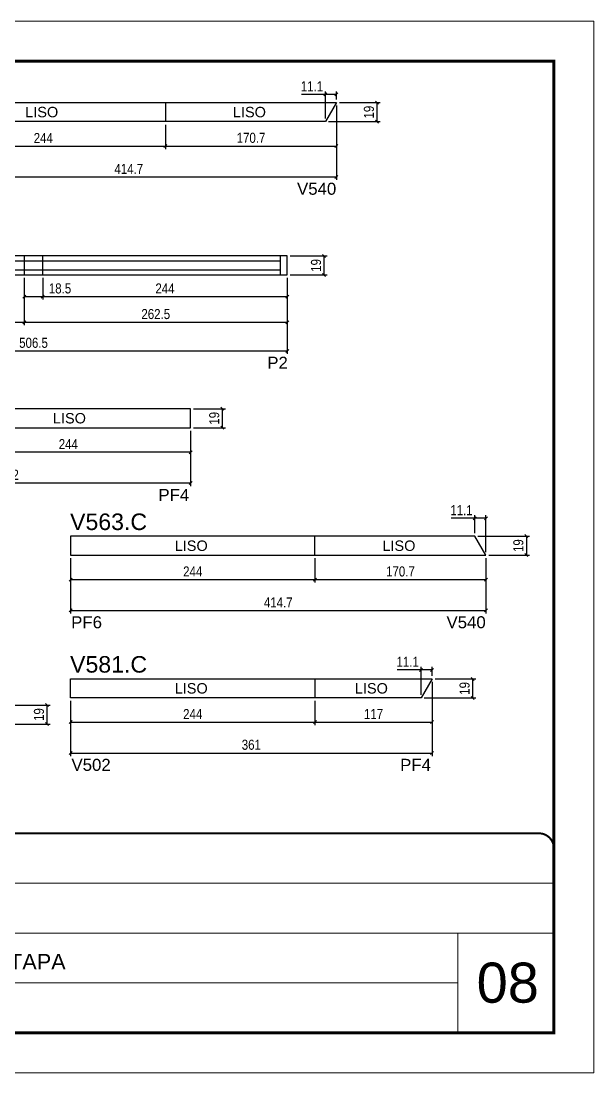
# Model space of a CAD drawing. Extents: x 1959 to 8212, y 239 to 4735.
# Drawn here: x 7640 to 8212, y 2537 to 3587 of the extents above; entities that cross this region are included whole.
import ezdxf
from ezdxf.enums import TextEntityAlignment as Align

# ---------------------------------------------------------------- set-up
doc = ezdxf.new("R2010")
doc.units = 0
doc.linetypes.add('CONTINUO', pattern=[0])
doc.linetypes.add('DASHED', pattern=[0.75, 0.5, -0.25])
for name, color, linetype in [('5', 5, 'Continuous'), ('COTA', 241, 'Continuous'), ('NOMENCLATURA', 7, 'Continuous'), ('Painéis', 200, 'Continuous'), ('SARR_2.2x7', 40, 'Continuous')]:
    doc.layers.add(name, color=color, linetype=linetype)
for name, color, linetype, lineweight in [('CARIMBO', 255, 'Continuous', 9), ('Folhas', 255, 'Continuous', 9), ('SARRAFO DE PRESSAO', 251, 'DASHED', 9)]:
    doc.layers.add(name, color=color, linetype=linetype, lineweight=lineweight)
doc.styles.add('ARIAL', font='arial.ttf')
doc.styles.add('COTA TECNICA', font='techl___.ttf', dxfattribs={"height": 10})
doc.styles.add('COTA TECNICA-50', font='techl___.ttf', dxfattribs={"height": 10})
doc.styles.get("Standard").update_dxf_attribs({"font": 'arial.ttf'})
doc.dimstyles.new('COTA PAINEL-50', dxfattribs={"dimtxt": 10, "dimasz": 3, "dimexe": 3, "dimexo": 3, "dimgap": 3, "dimtad": 1, "dimdec": 1, "dimzin": 12, "dimdsep": 46, "dimtxsty": 'COTA TECNICA-50', "dimblk1": 'OBLIQUE', "dimblk2": 'OBLIQUE', "dimsah": 1, "dimcen": 0.9, "dimclrd": 4, "dimclre": 4, "dimclrt": 240, "dimadec": 1, "dimazin": 3, "dimtfac": 1, "dimtdec": 1, "dimtmove": 0, "dimatfit": 3, "dimfxl": 1, "dimtolj": 1, "dimtzin": 12, "dimarcsym": 0})
doc.dimstyles.new('PAINEL', dxfattribs={"dimtxt": 10, "dimasz": 3, "dimexe": 3, "dimexo": 3, "dimgap": 3, "dimtad": 1, "dimdec": 1, "dimzin": 12, "dimdsep": 46, "dimtxsty": 'COTA TECNICA', "dimblk1": 'OBLIQUE', "dimblk2": 'OBLIQUE', "dimsah": 1, "dimcen": 0.9, "dimclrd": 4, "dimclre": 4, "dimclrt": 240, "dimadec": 1, "dimazin": 3, "dimtfac": 1, "dimtdec": 1, "dimtmove": 0, "dimatfit": 3, "dimfxl": 1, "dimtolj": 1, "dimtzin": 12, "dimarcsym": 0})

# ---------------------------------------------------------------- blocks, each defined once
blk = doc.blocks.new('9999999999')
at = {"color": 30, "linetype": 'CONTINUO'}
for p, q in [((98564.6, 34379.6), (99584, 34379.6)), ((98564.6, 34329.8), (99488, 34329.8)), ((99584, 34329.8), (99488, 34329.8)), ((99488, 34329.8), (99488, 34230.2)), ((98564.6, 34280), (99488, 34280))]:
    blk.add_line(p, q, dxfattribs=at)
at = {"color": 30, "linetype": 'CONTINUO', "const_width": 2}
blk.add_lwpolyline([(99584, 34230.2), (99584, 34414.4, 0.414214), (99569, 34429.4), (98229, 34429.4, 0.414214), (98214, 34414.4), (98214, 34245.2, 0.414214), (98229, 34230.2), (99584, 34230.2)], format="xyb", dxfattribs=at)
at = {"layer": 'Folhas'}
blk.add_lwpolyline([(98139, 34190.2), (99624, 34190.2), (99624, 35240.2), (98139, 35240.2)], close=True, dxfattribs=at)
at = {"layer": 'Folhas', "color": 30, "const_width": 3}
blk.add_lwpolyline([(98214, 34230.2), (99584, 34230.2), (99584, 35200.2), (98214, 35200.2)], close=True, dxfattribs=at)
at = {"color": 7, "linetype": 'Continuous', "ltscale": 5, "style": 'ARIAL'}
blk.add_text('2°PAVIMENTO - 1°ETAPA', height=15.483, dxfattribs=at).set_placement((98837.7, 34293.5))
blk = doc.blocks.new('_Oblique')
at = {"color": 0, "linetype": 'ByBlock', "lineweight": -2}
blk.add_line((-0.5, -0.5), (0.5, 0.5), dxfattribs=at)
blk = doc.blocks.new('*D129')
at = {"layer": 'COTA', "color": 4, "linetype": 'ByBlock', "lineweight": -2, "transparency": 16777216}
for p, q in [((7399.5, 3330.2), (7399.5, 3254.3)), ((7906, 3330.2), (7906, 3254.3)), ((7399.5, 3257.3), (7906, 3257.3))]:
    blk.add_line(p, q, dxfattribs=at)
at = {"layer": 'Defpoints', "color": 0, "linetype": 'ByBlock', "transparency": 16777216}
for p in [(7399.5, 3333.2), (7906, 3333.2), (7906, 3257.3)]:
    blk.add_point(p, dxfattribs=at)
at = {"layer": 'COTA', "color": 4, "linetype": 'ByBlock', "lineweight": -2, "transparency": 16777216, "xscale": 3, "yscale": 3, "zscale": 3, "rotation": 180}
blk.add_blockref('_Oblique', (7399.5, 3257.3), dxfattribs=at)
at = {"layer": 'COTA', "color": 4, "linetype": 'ByBlock', "lineweight": -2, "transparency": 16777216, "xscale": 3, "yscale": 3, "zscale": 3}
blk.add_blockref('_Oblique', (7906, 3257.3), dxfattribs=at)
at = {"layer": 'COTA', "color": 240, "linetype": 'ByBlock', "transparency": 16777216, "insert": (7652.8, 3265.4), "char_height": 10, "attachment_point": 5, "style": 'COTA TECNICA-50'}
blk.add_mtext('\\A1;506.5', dxfattribs=at)
blk = doc.blocks.new('*D131')
at = {"layer": 'COTA', "color": 4, "lineweight": -2, "transparency": 16777216}
for p, q in [((7399.5, 3330.2), (7399.5, 3283)), ((7643.5, 3330.2), (7643.5, 3283)), ((7399.5, 3286), (7643.5, 3286))]:
    blk.add_line(p, q, dxfattribs=at)
at = {"layer": 'Defpoints', "color": 0, "transparency": 16777216}
for p in [(7399.5, 3333.2), (7643.5, 3333.2), (7643.5, 3286)]:
    blk.add_point(p, dxfattribs=at)
at = {"layer": 'COTA', "color": 4, "lineweight": -2, "transparency": 16777216, "xscale": 3, "yscale": 3, "zscale": 3, "rotation": 180}
blk.add_blockref('_Oblique', (7399.5, 3286), dxfattribs=at)
at = {"layer": 'COTA', "color": 4, "lineweight": -2, "transparency": 16777216, "xscale": 3, "yscale": 3, "zscale": 3}
blk.add_blockref('_Oblique', (7643.5, 3286), dxfattribs=at)
at = {"layer": 'COTA', "color": 240, "transparency": 16777216, "insert": (7521.5, 3294), "char_height": 10, "attachment_point": 5, "style": 'COTA TECNICA'}
blk.add_mtext('\\A1;244', dxfattribs=at)
blk = doc.blocks.new('*D132')
at = {"layer": 'COTA', "color": 4, "lineweight": -2, "transparency": 16777216}
for p, q in [((7643.5, 3330.2), (7643.5, 3283)), ((7906, 3330.2), (7906, 3283)), ((7643.5, 3286), (7906, 3286))]:
    blk.add_line(p, q, dxfattribs=at)
at = {"layer": 'Defpoints', "color": 0, "transparency": 16777216}
for p in [(7643.5, 3333.2), (7906, 3333.2), (7906, 3286)]:
    blk.add_point(p, dxfattribs=at)
at = {"layer": 'COTA', "color": 4, "lineweight": -2, "transparency": 16777216, "xscale": 3, "yscale": 3, "zscale": 3, "rotation": 180}
blk.add_blockref('_Oblique', (7643.5, 3286), dxfattribs=at)
at = {"layer": 'COTA', "color": 4, "lineweight": -2, "transparency": 16777216, "xscale": 3, "yscale": 3, "zscale": 3}
blk.add_blockref('_Oblique', (7906, 3286), dxfattribs=at)
at = {"layer": 'COTA', "color": 240, "transparency": 16777216, "insert": (7774.8, 3294.1), "char_height": 10, "attachment_point": 5, "style": 'COTA TECNICA'}
blk.add_mtext('\\A1;262.5', dxfattribs=at)
blk = doc.blocks.new('*D130')
at = {"layer": 'COTA', "color": 4, "lineweight": -2, "transparency": 16777216}
for p, q in [((7909, 3352.2), (7945.9, 3352.2)), ((7942.9, 3333.2), (7942.9, 3352.2)), ((7909, 3333.2), (7945.9, 3333.2))]:
    blk.add_line(p, q, dxfattribs=at)
at = {"layer": 'Defpoints', "color": 0, "transparency": 16777216}
for p in [(7906, 3352.2), (7942.9, 3352.2), (7906, 3333.2)]:
    blk.add_point(p, dxfattribs=at)
at = {"layer": 'COTA', "color": 4, "lineweight": -2, "transparency": 16777216, "xscale": 3, "yscale": 3, "zscale": 3}
for p, rotation in [((7942.9, 3352.2), 90), ((7942.9, 3333.2), 270)]:
    blk.add_blockref('_Oblique', p, dxfattribs=dict(at, rotation=rotation))
at = {"layer": 'COTA', "color": 240, "transparency": 16777216, "insert": (7934.8, 3342.7), "char_height": 10, "attachment_point": 5, "rotation": 90, "style": 'COTA TECNICA'}
blk.add_mtext('\\A1;19', dxfattribs=at)
blk = doc.blocks.new('*D133')
at = {"layer": 'COTA', "color": 4, "lineweight": -2, "transparency": 16777216}
for p, q in [((7643.5, 3330.2), (7643.5, 3308.6)), ((7662, 3330.2), (7662, 3308.6)), ((7643.5, 3311.6), (7662, 3311.6)), ((7662, 3311.6), (7693.4, 3311.6))]:
    blk.add_line(p, q, dxfattribs=at)
at = {"layer": 'Defpoints', "color": 0, "transparency": 16777216}
for p in [(7643.5, 3333.2), (7662, 3333.2), (7662, 3311.6)]:
    blk.add_point(p, dxfattribs=at)
at = {"layer": 'COTA', "color": 4, "lineweight": -2, "transparency": 16777216, "xscale": 3, "yscale": 3, "zscale": 3, "rotation": 180}
blk.add_blockref('_Oblique', (7643.5, 3311.6), dxfattribs=at)
at = {"layer": 'COTA', "color": 4, "lineweight": -2, "transparency": 16777216, "xscale": 3, "yscale": 3, "zscale": 3}
blk.add_blockref('_Oblique', (7662, 3311.6), dxfattribs=at)
at = {"layer": 'COTA', "color": 240, "transparency": 16777216, "insert": (7679.2, 3319.7), "char_height": 10, "attachment_point": 5, "style": 'COTA TECNICA'}
blk.add_mtext('\\A1;18.5', dxfattribs=at)
blk = doc.blocks.new('*D134')
at = {"layer": 'COTA', "color": 4, "lineweight": -2, "transparency": 16777216}
for p, q in [((7662, 3330.2), (7662, 3308.6)), ((7906, 3330.2), (7906, 3308.6)), ((7662, 3311.6), (7906, 3311.6))]:
    blk.add_line(p, q, dxfattribs=at)
at = {"layer": 'Defpoints', "color": 0, "transparency": 16777216}
for p in [(7662, 3333.2), (7906, 3333.2), (7906, 3311.6)]:
    blk.add_point(p, dxfattribs=at)
at = {"layer": 'COTA', "color": 4, "lineweight": -2, "transparency": 16777216, "xscale": 3, "yscale": 3, "zscale": 3, "rotation": 180}
blk.add_blockref('_Oblique', (7662, 3311.6), dxfattribs=at)
at = {"layer": 'COTA', "color": 4, "lineweight": -2, "transparency": 16777216, "xscale": 3, "yscale": 3, "zscale": 3}
blk.add_blockref('_Oblique', (7906, 3311.6), dxfattribs=at)
at = {"layer": 'COTA', "color": 240, "transparency": 16777216, "insert": (7784, 3319.7), "char_height": 10, "attachment_point": 5, "style": 'COTA TECNICA'}
blk.add_mtext('\\A1;244', dxfattribs=at)
blk = doc.blocks.new('*D168')
at = {"layer": 'COTA', "color": 4, "lineweight": -2, "transparency": 16777216}
for p, q in [((7632.4, 2903.9), (7669.3, 2903.9)), ((7666.3, 2884.9), (7666.3, 2903.9)), ((7632.4, 2884.9), (7669.3, 2884.9))]:
    blk.add_line(p, q, dxfattribs=at)
at = {"layer": 'Defpoints', "color": 0, "transparency": 16777216}
for p in [(7629.4, 2903.9), (7666.3, 2903.9), (7629.4, 2884.9)]:
    blk.add_point(p, dxfattribs=at)
at = {"layer": 'COTA', "color": 4, "lineweight": -2, "transparency": 16777216, "xscale": 3, "yscale": 3, "zscale": 3}
for p, rotation in [((7666.3, 2903.9), 90), ((7666.3, 2884.9), 270)]:
    blk.add_blockref('_Oblique', p, dxfattribs=dict(at, rotation=rotation))
at = {"layer": 'COTA', "color": 240, "transparency": 16777216, "insert": (7658.2, 2894.4), "char_height": 10, "attachment_point": 5, "rotation": 90, "style": 'COTA TECNICA'}
blk.add_mtext('\\A1;19', dxfattribs=at)
blk = doc.blocks.new('*D173')
at = {"layer": 'COTA', "color": 4, "lineweight": -2, "transparency": 16777216}
for p, q in [((7955.2, 3502.2), (7955.2, 3428)), ((7540.5, 3483.2), (7540.5, 3428)), ((7540.5, 3431), (7955.2, 3431))]:
    blk.add_line(p, q, dxfattribs=at)
at = {"layer": 'Defpoints', "color": 0, "transparency": 16777216}
for p in [(7955.2, 3505.2), (7540.5, 3486.2), (7955.2, 3431)]:
    blk.add_point(p, dxfattribs=at)
at = {"layer": 'COTA', "color": 4, "lineweight": -2, "transparency": 16777216, "xscale": 3, "yscale": 3, "zscale": 3, "rotation": 180}
blk.add_blockref('_Oblique', (7540.5, 3431), dxfattribs=at)
at = {"layer": 'COTA', "color": 4, "lineweight": -2, "transparency": 16777216, "xscale": 3, "yscale": 3, "zscale": 3}
blk.add_blockref('_Oblique', (7955.2, 3431), dxfattribs=at)
at = {"layer": 'COTA', "color": 240, "transparency": 16777216, "insert": (7747.9, 3439.1), "char_height": 10, "attachment_point": 5, "style": 'COTA TECNICA'}
blk.add_mtext('\\A1;414.7', dxfattribs=at)
blk = doc.blocks.new('*D174')
at = {"layer": 'COTA', "color": 4, "lineweight": -2, "transparency": 16777216}
for p, q in [((7540.5, 3483.2), (7540.5, 3458.8)), ((7784.5, 3483.2), (7784.5, 3458.8)), ((7540.5, 3461.8), (7784.5, 3461.8))]:
    blk.add_line(p, q, dxfattribs=at)
at = {"layer": 'Defpoints', "color": 0, "transparency": 16777216}
for p in [(7540.5, 3486.2), (7784.5, 3486.2), (7784.5, 3461.8)]:
    blk.add_point(p, dxfattribs=at)
at = {"layer": 'COTA', "color": 4, "lineweight": -2, "transparency": 16777216, "xscale": 3, "yscale": 3, "zscale": 3, "rotation": 180}
blk.add_blockref('_Oblique', (7540.5, 3461.8), dxfattribs=at)
at = {"layer": 'COTA', "color": 4, "lineweight": -2, "transparency": 16777216, "xscale": 3, "yscale": 3, "zscale": 3}
blk.add_blockref('_Oblique', (7784.5, 3461.8), dxfattribs=at)
at = {"layer": 'COTA', "color": 240, "transparency": 16777216, "insert": (7662.5, 3469.9), "char_height": 10, "attachment_point": 5, "style": 'COTA TECNICA'}
blk.add_mtext('\\A1;244', dxfattribs=at)
blk = doc.blocks.new('*D175')
at = {"layer": 'COTA', "color": 4, "lineweight": -2, "transparency": 16777216}
for p, q in [((7955.2, 3502.2), (7955.2, 3458.8)), ((7784.5, 3483.2), (7784.5, 3458.8)), ((7784.5, 3461.8), (7955.2, 3461.8))]:
    blk.add_line(p, q, dxfattribs=at)
at = {"layer": 'Defpoints', "color": 0, "transparency": 16777216}
for p in [(7955.2, 3505.2), (7784.5, 3486.2), (7955.2, 3461.8)]:
    blk.add_point(p, dxfattribs=at)
at = {"layer": 'COTA', "color": 4, "lineweight": -2, "transparency": 16777216, "xscale": 3, "yscale": 3, "zscale": 3, "rotation": 180}
blk.add_blockref('_Oblique', (7784.5, 3461.8), dxfattribs=at)
at = {"layer": 'COTA', "color": 4, "lineweight": -2, "transparency": 16777216, "xscale": 3, "yscale": 3, "zscale": 3}
blk.add_blockref('_Oblique', (7955.2, 3461.8), dxfattribs=at)
at = {"layer": 'COTA', "color": 240, "transparency": 16777216, "insert": (7869.9, 3470), "char_height": 10, "attachment_point": 5, "style": 'COTA TECNICA'}
blk.add_mtext('\\A1;170.7', dxfattribs=at)
blk = doc.blocks.new('*D176')
at = {"layer": 'COTA', "color": 4, "lineweight": -2, "transparency": 16777216}
for p, q in [((7958.2, 3505.2), (7998.7, 3505.2)), ((7995.7, 3486.2), (7995.7, 3505.2)), ((7947.1, 3486.2), (7998.7, 3486.2))]:
    blk.add_line(p, q, dxfattribs=at)
at = {"layer": 'Defpoints', "color": 0, "transparency": 16777216}
for p in [(7955.2, 3505.2), (7995.7, 3505.2), (7944.1, 3486.2)]:
    blk.add_point(p, dxfattribs=at)
at = {"layer": 'COTA', "color": 4, "lineweight": -2, "transparency": 16777216, "xscale": 3, "yscale": 3, "zscale": 3}
for p, rotation in [((7995.7, 3505.2), 90), ((7995.7, 3486.2), 270)]:
    blk.add_blockref('_Oblique', p, dxfattribs=dict(at, rotation=rotation))
at = {"layer": 'COTA', "color": 240, "transparency": 16777216, "insert": (7987.6, 3495.7), "char_height": 10, "attachment_point": 5, "rotation": 90, "style": 'COTA TECNICA'}
blk.add_mtext('\\A1;19', dxfattribs=at)
blk = doc.blocks.new('*D177')
at = {"layer": 'COTA', "color": 4, "lineweight": -2, "transparency": 16777216}
for p, q in [((7944.1, 3513.4), (7920.4, 3513.4)), ((7944.1, 3489.2), (7944.1, 3516.4)), ((7955.2, 3513.4), (7944.1, 3513.4)), ((7955.2, 3508.2), (7955.2, 3516.4))]:
    blk.add_line(p, q, dxfattribs=at)
at = {"layer": 'Defpoints', "color": 0, "transparency": 16777216}
for p in [(7944.1, 3513.4), (7955.2, 3505.2), (7944.1, 3486.2)]:
    blk.add_point(p, dxfattribs=at)
at = {"layer": 'COTA', "color": 4, "lineweight": -2, "transparency": 16777216, "xscale": 3, "yscale": 3, "zscale": 3, "rotation": 180}
blk.add_blockref('_Oblique', (7944.1, 3513.4), dxfattribs=at)
at = {"layer": 'COTA', "color": 4, "lineweight": -2, "transparency": 16777216, "xscale": 3, "yscale": 3, "zscale": 3}
blk.add_blockref('_Oblique', (7955.2, 3513.4), dxfattribs=at)
at = {"layer": 'COTA', "color": 240, "transparency": 16777216, "insert": (7930.7, 3521.5), "char_height": 10, "attachment_point": 5, "style": 'COTA TECNICA'}
blk.add_mtext('\\A1;11.1', dxfattribs=at)
blk = doc.blocks.new('*D178')
at = {"layer": 'COTA', "color": 4, "lineweight": -2, "transparency": 16777216}
for p, q in [((7447.5, 3196.6), (7447.5, 3122.4)), ((7809.5, 3177.6), (7809.5, 3122.4)), ((7809.5, 3125.4), (7447.5, 3125.4))]:
    blk.add_line(p, q, dxfattribs=at)
at = {"layer": 'Defpoints', "color": 0, "transparency": 16777216}
for p in [(7447.5, 3199.6), (7809.5, 3180.6), (7447.5, 3125.4)]:
    blk.add_point(p, dxfattribs=at)
at = {"layer": 'COTA', "color": 4, "lineweight": -2, "transparency": 16777216, "xscale": 3, "yscale": 3, "zscale": 3, "rotation": 180}
blk.add_blockref('_Oblique', (7447.5, 3125.4), dxfattribs=at)
at = {"layer": 'COTA', "color": 4, "lineweight": -2, "transparency": 16777216, "xscale": 3, "yscale": 3, "zscale": 3}
blk.add_blockref('_Oblique', (7809.5, 3125.4), dxfattribs=at)
at = {"layer": 'COTA', "color": 240, "transparency": 16777216, "insert": (7628.5, 3133.6), "char_height": 10, "attachment_point": 5, "style": 'COTA TECNICA'}
blk.add_mtext('\\A1;362', dxfattribs=at)
blk = doc.blocks.new('*D179')
at = {"layer": 'COTA', "color": 4, "lineweight": -2, "transparency": 16777216}
for p, q in [((7565.5, 3177.6), (7565.5, 3153.2)), ((7809.5, 3177.6), (7809.5, 3153.2)), ((7809.5, 3156.2), (7565.5, 3156.2))]:
    blk.add_line(p, q, dxfattribs=at)
at = {"layer": 'Defpoints', "color": 0, "transparency": 16777216}
for p in [(7565.5, 3180.6), (7809.5, 3180.6), (7565.5, 3156.2)]:
    blk.add_point(p, dxfattribs=at)
at = {"layer": 'COTA', "color": 4, "lineweight": -2, "transparency": 16777216, "xscale": 3, "yscale": 3, "zscale": 3, "rotation": 180}
blk.add_blockref('_Oblique', (7565.5, 3156.2), dxfattribs=at)
at = {"layer": 'COTA', "color": 4, "lineweight": -2, "transparency": 16777216, "xscale": 3, "yscale": 3, "zscale": 3}
blk.add_blockref('_Oblique', (7809.5, 3156.2), dxfattribs=at)
at = {"layer": 'COTA', "color": 240, "transparency": 16777216, "insert": (7687.5, 3164.3), "char_height": 10, "attachment_point": 5, "style": 'COTA TECNICA'}
blk.add_mtext('\\A1;244', dxfattribs=at)
blk = doc.blocks.new('*D182')
at = {"layer": 'COTA', "color": 4, "lineweight": -2, "transparency": 16777216}
for p, q in [((7812.5, 3199.6), (7844.3, 3199.6)), ((7841.3, 3180.6), (7841.3, 3199.6)), ((7812.5, 3180.6), (7844.3, 3180.6))]:
    blk.add_line(p, q, dxfattribs=at)
at = {"layer": 'Defpoints', "color": 0, "transparency": 16777216}
for p in [(7809.5, 3199.6), (7841.3, 3199.6), (7809.5, 3180.6)]:
    blk.add_point(p, dxfattribs=at)
at = {"layer": 'COTA', "color": 4, "lineweight": -2, "transparency": 16777216, "xscale": 3, "yscale": 3, "zscale": 3}
for p, rotation in [((7841.3, 3199.6), 90), ((7841.3, 3180.6), 270)]:
    blk.add_blockref('_Oblique', p, dxfattribs=dict(at, rotation=rotation))
at = {"layer": 'COTA', "color": 240, "transparency": 16777216, "insert": (7833.2, 3190.1), "char_height": 10, "attachment_point": 5, "rotation": 90, "style": 'COTA TECNICA'}
blk.add_mtext('\\A1;19', dxfattribs=at)
blk = doc.blocks.new('*D183')
at = {"layer": 'COTA', "color": 4, "lineweight": -2, "transparency": 16777216}
for p, q in [((7689.7, 3050.5), (7689.7, 2995.3)), ((8104.4, 3050.5), (8104.4, 2995.3)), ((7689.7, 2998.3), (8104.4, 2998.3))]:
    blk.add_line(p, q, dxfattribs=at)
at = {"layer": 'Defpoints', "color": 0, "transparency": 16777216}
for p in [(7689.7, 3053.5), (8104.4, 3053.5), (8104.4, 2998.3)]:
    blk.add_point(p, dxfattribs=at)
at = {"layer": 'COTA', "color": 4, "lineweight": -2, "transparency": 16777216, "xscale": 3, "yscale": 3, "zscale": 3, "rotation": 180}
blk.add_blockref('_Oblique', (7689.7, 2998.3), dxfattribs=at)
at = {"layer": 'COTA', "color": 4, "lineweight": -2, "transparency": 16777216, "xscale": 3, "yscale": 3, "zscale": 3}
blk.add_blockref('_Oblique', (8104.4, 2998.3), dxfattribs=at)
at = {"layer": 'COTA', "color": 240, "transparency": 16777216, "insert": (7897.1, 3006.3), "char_height": 10, "attachment_point": 5, "style": 'COTA TECNICA'}
blk.add_mtext('\\A1;414.7', dxfattribs=at)
blk = doc.blocks.new('*D184')
at = {"layer": 'COTA', "color": 4, "lineweight": -2, "transparency": 16777216}
for p, q in [((7933.7, 3050.5), (7933.7, 3026.1)), ((8104.4, 3050.5), (8104.4, 3026.1)), ((7933.7, 3029.1), (8104.4, 3029.1))]:
    blk.add_line(p, q, dxfattribs=at)
at = {"layer": 'Defpoints', "color": 0, "transparency": 16777216}
for p in [(7933.7, 3053.5), (8104.4, 3053.5), (8104.4, 3029.1)]:
    blk.add_point(p, dxfattribs=at)
at = {"layer": 'COTA', "color": 4, "lineweight": -2, "transparency": 16777216, "xscale": 3, "yscale": 3, "zscale": 3, "rotation": 180}
blk.add_blockref('_Oblique', (7933.7, 3029.1), dxfattribs=at)
at = {"layer": 'COTA', "color": 4, "lineweight": -2, "transparency": 16777216, "xscale": 3, "yscale": 3, "zscale": 3}
blk.add_blockref('_Oblique', (8104.4, 3029.1), dxfattribs=at)
at = {"layer": 'COTA', "color": 240, "transparency": 16777216, "insert": (8019.1, 3037.2), "char_height": 10, "attachment_point": 5, "style": 'COTA TECNICA'}
blk.add_mtext('\\A1;170.7', dxfattribs=at)
blk = doc.blocks.new('*D185')
at = {"layer": 'COTA', "color": 4, "lineweight": -2, "transparency": 16777216}
for p, q in [((8096.3, 3072.5), (8147.9, 3072.5)), ((8144.9, 3072.5), (8144.9, 3053.5)), ((8107.4, 3053.5), (8147.9, 3053.5))]:
    blk.add_line(p, q, dxfattribs=at)
at = {"layer": 'Defpoints', "color": 0, "transparency": 16777216}
for p in [(8093.3, 3072.5), (8104.4, 3053.5), (8144.9, 3053.5)]:
    blk.add_point(p, dxfattribs=at)
at = {"layer": 'COTA', "color": 4, "lineweight": -2, "transparency": 16777216, "xscale": 3, "yscale": 3, "zscale": 3}
for p, rotation in [((8144.9, 3072.5), 90), ((8144.9, 3053.5), 270)]:
    blk.add_blockref('_Oblique', p, dxfattribs=dict(at, rotation=rotation))
at = {"layer": 'COTA', "color": 240, "transparency": 16777216, "insert": (8136.8, 3063), "char_height": 10, "attachment_point": 5, "rotation": 90, "style": 'COTA TECNICA'}
blk.add_mtext('\\A1;19', dxfattribs=at)
blk = doc.blocks.new('*D186')
at = {"layer": 'COTA', "color": 4, "lineweight": -2, "transparency": 16777216}
for p, q in [((7689.7, 3050.5), (7689.7, 3026.1)), ((7933.7, 3050.5), (7933.7, 3026.1)), ((7689.7, 3029.1), (7933.7, 3029.1))]:
    blk.add_line(p, q, dxfattribs=at)
at = {"layer": 'Defpoints', "color": 0, "transparency": 16777216}
for p in [(7689.7, 3053.5), (7933.7, 3053.5), (7933.7, 3029.1)]:
    blk.add_point(p, dxfattribs=at)
at = {"layer": 'COTA', "color": 4, "lineweight": -2, "transparency": 16777216, "xscale": 3, "yscale": 3, "zscale": 3, "rotation": 180}
blk.add_blockref('_Oblique', (7689.7, 3029.1), dxfattribs=at)
at = {"layer": 'COTA', "color": 4, "lineweight": -2, "transparency": 16777216, "xscale": 3, "yscale": 3, "zscale": 3}
blk.add_blockref('_Oblique', (7933.7, 3029.1), dxfattribs=at)
at = {"layer": 'COTA', "color": 240, "transparency": 16777216, "insert": (7811.7, 3037.2), "char_height": 10, "attachment_point": 5, "style": 'COTA TECNICA'}
blk.add_mtext('\\A1;244', dxfattribs=at)
blk = doc.blocks.new('*D187')
at = {"layer": 'COTA', "color": 4, "lineweight": -2, "transparency": 16777216}
for p, q in [((8093.3, 3090.4), (8069.6, 3090.4)), ((8093.3, 3075.5), (8093.3, 3093.4)), ((8104.4, 3090.4), (8093.3, 3090.4)), ((8104.4, 3056.5), (8104.4, 3093.4))]:
    blk.add_line(p, q, dxfattribs=at)
at = {"layer": 'Defpoints', "color": 0, "transparency": 16777216}
for p in [(8093.3, 3090.4), (8093.3, 3072.5), (8104.4, 3053.5)]:
    blk.add_point(p, dxfattribs=at)
at = {"layer": 'COTA', "color": 4, "lineweight": -2, "transparency": 16777216, "xscale": 3, "yscale": 3, "zscale": 3, "rotation": 180}
blk.add_blockref('_Oblique', (8093.3, 3090.4), dxfattribs=at)
at = {"layer": 'COTA', "color": 4, "lineweight": -2, "transparency": 16777216, "xscale": 3, "yscale": 3, "zscale": 3}
blk.add_blockref('_Oblique', (8104.4, 3090.4), dxfattribs=at)
at = {"layer": 'COTA', "color": 240, "transparency": 16777216, "insert": (8080, 3098.4), "char_height": 10, "attachment_point": 5, "style": 'COTA TECNICA'}
blk.add_mtext('\\A1;11.1', dxfattribs=at)
blk = doc.blocks.new('*D188')
at = {"layer": 'COTA', "color": 4, "lineweight": -2, "transparency": 16777216}
for p, q in [((8050.7, 2927), (8050.7, 2853)), ((7689.7, 2908.2), (7689.7, 2853)), ((7689.7, 2856), (8050.7, 2856))]:
    blk.add_line(p, q, dxfattribs=at)
at = {"layer": 'Defpoints', "color": 0, "transparency": 16777216}
for p in [(8050.7, 2930), (7689.7, 2911.2), (8050.7, 2856)]:
    blk.add_point(p, dxfattribs=at)
at = {"layer": 'COTA', "color": 4, "lineweight": -2, "transparency": 16777216, "xscale": 3, "yscale": 3, "zscale": 3, "rotation": 180}
blk.add_blockref('_Oblique', (7689.7, 2856), dxfattribs=at)
at = {"layer": 'COTA', "color": 4, "lineweight": -2, "transparency": 16777216, "xscale": 3, "yscale": 3, "zscale": 3}
blk.add_blockref('_Oblique', (8050.7, 2856), dxfattribs=at)
at = {"layer": 'COTA', "color": 240, "transparency": 16777216, "insert": (7870.2, 2864.2), "char_height": 10, "attachment_point": 5, "style": 'COTA TECNICA'}
blk.add_mtext('\\A1;361', dxfattribs=at)
blk = doc.blocks.new('*D189')
at = {"layer": 'COTA', "color": 4, "lineweight": -2, "transparency": 16777216}
for p, q in [((8050.7, 2927), (8050.7, 2883.8)), ((7933.7, 2908.2), (7933.7, 2883.8)), ((7933.7, 2886.8), (8050.7, 2886.8))]:
    blk.add_line(p, q, dxfattribs=at)
at = {"layer": 'Defpoints', "color": 0, "transparency": 16777216}
for p in [(8050.7, 2930), (7933.7, 2911.2), (8050.7, 2886.8)]:
    blk.add_point(p, dxfattribs=at)
at = {"layer": 'COTA', "color": 4, "lineweight": -2, "transparency": 16777216, "xscale": 3, "yscale": 3, "zscale": 3, "rotation": 180}
blk.add_blockref('_Oblique', (7933.7, 2886.8), dxfattribs=at)
at = {"layer": 'COTA', "color": 4, "lineweight": -2, "transparency": 16777216, "xscale": 3, "yscale": 3, "zscale": 3}
blk.add_blockref('_Oblique', (8050.7, 2886.8), dxfattribs=at)
at = {"layer": 'COTA', "color": 240, "transparency": 16777216, "insert": (7992.2, 2894.9), "char_height": 10, "attachment_point": 5, "style": 'COTA TECNICA'}
blk.add_mtext('\\A1;117', dxfattribs=at)
blk = doc.blocks.new('*D190')
at = {"layer": 'COTA', "color": 4, "lineweight": -2, "transparency": 16777216}
for p, q in [((8053.7, 2930), (8094.2, 2930)), ((8091.2, 2911), (8091.2, 2930)), ((8042.6, 2911), (8094.2, 2911))]:
    blk.add_line(p, q, dxfattribs=at)
at = {"layer": 'Defpoints', "color": 0, "transparency": 16777216}
for p in [(8050.7, 2930), (8091.2, 2930), (8039.6, 2911)]:
    blk.add_point(p, dxfattribs=at)
at = {"layer": 'COTA', "color": 4, "lineweight": -2, "transparency": 16777216, "xscale": 3, "yscale": 3, "zscale": 3}
for p, rotation in [((8091.2, 2930), 90), ((8091.2, 2911), 270)]:
    blk.add_blockref('_Oblique', p, dxfattribs=dict(at, rotation=rotation))
at = {"layer": 'COTA', "color": 240, "transparency": 16777216, "insert": (8083.1, 2920.5), "char_height": 10, "attachment_point": 5, "rotation": 90, "style": 'COTA TECNICA'}
blk.add_mtext('\\A1;19', dxfattribs=at)
blk = doc.blocks.new('*D191')
at = {"layer": 'COTA', "color": 4, "lineweight": -2, "transparency": 16777216}
for p, q in [((7689.7, 2908), (7689.7, 2883.8)), ((7933.7, 2908.2), (7933.7, 2883.8)), ((7689.7, 2886.8), (7933.7, 2886.8))]:
    blk.add_line(p, q, dxfattribs=at)
at = {"layer": 'Defpoints', "color": 0, "transparency": 16777216}
for p in [(7689.7, 2911), (7933.7, 2911.2), (7933.7, 2886.8)]:
    blk.add_point(p, dxfattribs=at)
at = {"layer": 'COTA', "color": 4, "lineweight": -2, "transparency": 16777216, "xscale": 3, "yscale": 3, "zscale": 3, "rotation": 180}
blk.add_blockref('_Oblique', (7689.7, 2886.8), dxfattribs=at)
at = {"layer": 'COTA', "color": 4, "lineweight": -2, "transparency": 16777216, "xscale": 3, "yscale": 3, "zscale": 3}
blk.add_blockref('_Oblique', (7933.7, 2886.8), dxfattribs=at)
at = {"layer": 'COTA', "color": 240, "transparency": 16777216, "insert": (7811.7, 2894.9), "char_height": 10, "attachment_point": 5, "style": 'COTA TECNICA'}
blk.add_mtext('\\A1;244', dxfattribs=at)
blk = doc.blocks.new('*D192')
at = {"layer": 'COTA', "color": 4, "lineweight": -2, "transparency": 16777216}
for p, q in [((8039.6, 2914), (8039.6, 2942)), ((8050.7, 2933), (8050.7, 2942)), ((8039.6, 2939), (8015.9, 2939)), ((8050.7, 2939), (8039.6, 2939))]:
    blk.add_line(p, q, dxfattribs=at)
at = {"layer": 'Defpoints', "color": 0, "transparency": 16777216}
for p in [(8039.6, 2939), (8050.7, 2930), (8039.6, 2911)]:
    blk.add_point(p, dxfattribs=at)
at = {"layer": 'COTA', "color": 4, "lineweight": -2, "transparency": 16777216, "xscale": 3, "yscale": 3, "zscale": 3, "rotation": 180}
blk.add_blockref('_Oblique', (8039.6, 2939), dxfattribs=at)
at = {"layer": 'COTA', "color": 4, "lineweight": -2, "transparency": 16777216, "xscale": 3, "yscale": 3, "zscale": 3}
blk.add_blockref('_Oblique', (8050.7, 2939), dxfattribs=at)
at = {"layer": 'COTA', "color": 240, "transparency": 16777216, "insert": (8026.3, 2947.1), "char_height": 10, "attachment_point": 5, "style": 'COTA TECNICA'}
blk.add_mtext('\\A1;11.1', dxfattribs=at)

msp = doc.modelspace()

# ---------------------------------------------------------------- linework, layer by layer
at = {"layer": 'Painéis', "linetype": 'ByBlock'}
for p, q in [((7784.51, 3505.23), (7784.51, 3486.23)), ((7906.02, 3352.24), (7399.52, 3352.24)), ((7643.52, 3352.24), (7643.52, 3333.24)), ((7662.02, 3333.24), (7662.02, 3352.24)), ((7906.02, 3333.24), (7906.02, 3352.24)), ((7399.52, 3333.24), (7906.02, 3333.24)), ((7933.73, 3053.5), (7933.73, 3072.5)), ((7933.73, 2930.01), (7933.73, 2911.01))]:
    msp.add_line(p, q, dxfattribs=at)
for points in [[(7540.51, 3486.23), (7540.51, 3505.23), (7955.21, 3505.23), (7944.1, 3486.23)], [(7809.47, 3180.6), (7809.47, 3199.6), (7447.47, 3199.6), (7458.58, 3180.6)], [(7689.73, 3072.5), (7689.73, 3053.5), (8104.43, 3053.5), (8093.32, 3072.5)], [(7689.73, 2911.01), (7689.73, 2930.01), (8050.73, 2930.01), (8039.62, 2911.01)]]:
    msp.add_lwpolyline(points, close=True, dxfattribs=at)
at = {"layer": 'SARR_2.2x7', "linetype": 'Continuous'}
for p, q in [((7899.02, 3352.24), (7899.02, 3333.24)), ((7406.52, 3347.24), (7643.52, 3347.24)), ((7643.52, 3347.24), (7899.02, 3347.24)), ((7406.52, 3338.24), (7643.52, 3338.24)), ((7643.52, 3338.24), (7899.02, 3338.24))]:
    msp.add_line(p, q, dxfattribs=at)

# ---------------------------------------------------------------- block references
at = {"layer": 'SARRAFO DE PRESSAO', "color": 6, "linetype": 'ByBlock'}
msp.add_blockref('9999999999', (-91411.71, -31653.56), dxfattribs=at)

# ---------------------------------------------------------------- texts
at = {"layer": '5', "linetype": 'Continuous'}
for s, rotation, p in [('V540', 359.99996, (7915.84, 3413.24)), ('P2', 359.99996, (7886.13, 3239.58)), ('PF4', 0.00004, (7777.46, 3107.62)), ('PF6', 359.99996, (7690.37, 2980.51)), ('V540', 359.99996, (8065.06, 2980.51)), ('V502', 0.00004, (7690.67, 2838.2)), ('PF4', 0.00004, (8018.81, 2838.2))]:
    msp.add_text(s, height=12, rotation=rotation, dxfattribs=at).set_placement(p)
at = {"layer": 'CARIMBO', "color": 0, "linetype": 'Continuous', "style": 'ARIAL'}
for p in [(7660.95, 3495.79), (7868.3, 3495.79), (7688.61, 3190.16), (7810.17, 3062.93), (8017.53, 3062.93), (7810.17, 2920.57), (7990.06, 2920.57)]:
    msp.add_text('LISO', height=10.368, dxfattribs=at).set_placement(p, align=Align.MIDDLE_CENTER)
at = {"layer": 'CARIMBO', "style": 'ARIAL'}
msp.add_text('08', height=40, dxfattribs=at).set_placement((8095.13, 2606.79))
at = {"layer": 'NOMENCLATURA', "linetype": 'Continuous'}
for s, p in [('V563.C', (7689.26, 3078.56)), ('V581.C', (7689.26, 2936.25))]:
    msp.add_text(s, height=16.5, dxfattribs=at).set_placement(p)

# ---------------------------------------------------------------- dimensions: what is measured, and where the dimension line sits
at = {"layer": 'COTA'}
for base, p1, p2, picture, middle in [((7944.1, 3513.45), (7955.21, 3505.23), (7944.1, 3486.23), '*D177', (7930.74, 3521.51)), ((7955.21, 3431), (7540.51, 3486.23), (7955.21, 3505.23), '*D173', (7747.86, 3439.07)), ((7784.51, 3461.85), (7540.51, 3486.23), (7784.51, 3486.23), '*D174', (7662.51, 3469.92)), ((7643.52, 3285.96), (7399.52, 3333.24), (7643.52, 3333.24), '*D131', (7521.52, 3294.03)), ((7662.02, 3311.6), (7643.52, 3333.24), (7662.02, 3333.24), '*D133', (7679.19, 3319.73)), ((8093.32, 3090.38), (8104.43, 3053.5), (8093.32, 3072.5), '*D187', (8079.96, 3098.44)), ((8104.43, 2998.27), (7689.73, 3053.5), (8104.43, 3053.5), '*D183', (7897.08, 3006.34)), ((7933.73, 3029.12), (7689.73, 3053.5), (7933.73, 3053.5), '*D186', (7811.73, 3037.19)), ((8039.62, 2939.01), (8050.73, 2930.01), (8039.62, 2911.01), '*D192', (8026.26, 2947.07)), ((8050.73, 2855.96), (7689.73, 2911.19), (8050.73, 2930.01), '*D188', (7870.23, 2864.18)), ((7933.73, 2886.81), (7689.73, 2911.01), (7933.73, 2911.19), '*D191', (7811.73, 2894.89))]:
    dim = msp.add_linear_dim(base=base, p1=p1, p2=p2, dimstyle='PAINEL', dxfattribs=at)
    dim.commit()
    dim.dimension.update_dxf_attribs({"geometry": picture, "text_midpoint": middle})
for base, p1, p2, picture, middle in [((7955.21, 3461.85), (7784.51, 3486.23), (7955.21, 3505.23), '*D175', (7869.86, 3469.95)), ((7906.02, 3285.96), (7643.52, 3333.24), (7906.02, 3333.24), '*D132', (7774.77, 3294.07)), ((7906.02, 3311.6), (7662.02, 3333.24), (7906.02, 3333.24), '*D134', (7784.02, 3319.67)), ((8104.43, 3029.12), (7933.73, 3053.5), (8104.43, 3053.5), '*D184', (8019.08, 3037.22)), ((8050.73, 2886.81), (7933.73, 2911.19), (8050.73, 2930.01), '*D189', (7992.23, 2894.89))]:
    dim = msp.add_linear_dim(base=base, p1=p1, p2=p2, dimstyle='PAINEL', override={"dimtmove": 1}, dxfattribs=at)
    dim.commit()
    dim.dimension.update_dxf_attribs({"geometry": picture, "text_midpoint": middle})
for base, p1, p2, angle, picture, middle in [((7995.66, 3505.23), (7944.1, 3486.23), (7955.21, 3505.23), 90, '*D176', (7987.57, 3495.73)), ((7942.91, 3352.24), (7906.02, 3333.24), (7906.02, 3352.24), 90, '*D130', (7934.82, 3342.74)), ((7447.47, 3125.37), (7809.47, 3180.6), (7447.47, 3199.6), 180, '*D178', (7628.47, 3133.59)), ((7841.26, 3199.6), (7809.47, 3180.6), (7809.47, 3199.6), 90, '*D182', (7833.18, 3190.1)), ((7565.47, 3156.22), (7809.47, 3180.6), (7565.47, 3180.6), 180, '*D179', (7687.47, 3164.3)), ((8144.88, 3053.5), (8093.32, 3072.5), (8104.43, 3053.5), 90, '*D185', (8136.79, 3063)), ((8091.18, 2930.01), (8039.62, 2911.01), (8050.73, 2930.01), 90, '*D190', (8083.09, 2920.51)), ((7666.28, 2903.91), (7629.39, 2884.91), (7629.39, 2903.91), 90, '*D168', (7658.19, 2894.41))]:
    dim = msp.add_linear_dim(base=base, p1=p1, p2=p2, angle=angle, dimstyle='PAINEL', dxfattribs=at)
    dim.commit()
    dim.dimension.update_dxf_attribs({"geometry": picture, "text_midpoint": middle})
at = {"layer": 'COTA', "color": 1, "linetype": 'ByBlock'}
dim = msp.add_linear_dim(base=(7906.02, 3257.34), p1=(7399.52, 3333.24), p2=(7906.02, 3333.24), dimstyle='COTA PAINEL-50', override={"dimarcsym": 1}, dxfattribs=at)
dim.commit()
dim.dimension.update_dxf_attribs({"geometry": '*D129', "text_midpoint": (7652.77, 3265.45)})

doc.saveas('drawing.dxf')
